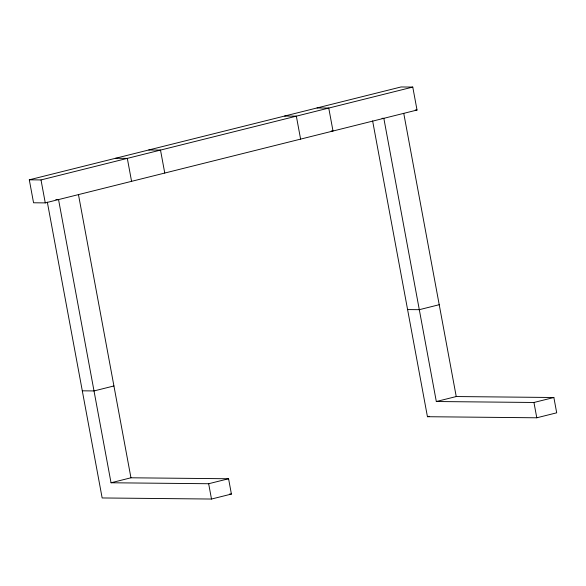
<?xml version="1.0" encoding="UTF-8"?>
<svg xmlns="http://www.w3.org/2000/svg" width="586" height="586" viewBox="0 0 586 586"><rect width="100%" height="100%" fill="white"/><g stroke="black" fill="none" stroke-linecap="round" stroke-linejoin="round"><path stroke-width="0.88" d="M29.3 179.814L401.058 86.962L412.771 87.08L417.027 110.036L45.269 202.895L33.556 202.778L29.3 179.814L41.013 179.931L412.771 87.08M113.933 385.962L94.016 390.935L82.296 390.818M439.222 304.713L419.305 309.686L407.585 309.576M55.846 199.548L58.549 199.577L111.032 482.769L130.949 477.795L228.577 478.755L231.411 494.064L211.495 499.038L102.154 497.961L47.334 202.155M382.035 118.313L383.837 118.328L436.321 401.52L456.238 396.546L553.865 397.506L556.7 412.815L536.783 417.789L427.443 416.712L372.623 120.906M427.443 416.712L429.179 416.28M111.032 482.769L208.66 483.728L228.577 478.755M436.321 401.52L533.949 402.479L553.865 397.506M317.041 107.949L328.753 108.066L333.009 131.022L331.207 131.008M415.225 110.022L417.027 110.036M284.628 116.043L296.348 116.16L300.603 139.124M148.793 149.972L160.505 150.089L164.761 173.046M115.603 158.264L127.316 158.374L131.572 181.338M229.587 494.042L231.411 494.064M533.949 402.479L536.783 417.789M403.754 113.354L456.238 396.546M208.66 483.728L211.495 499.038M78.465 194.603L130.949 477.795M41.013 179.931L45.269 202.895"/></g></svg>
